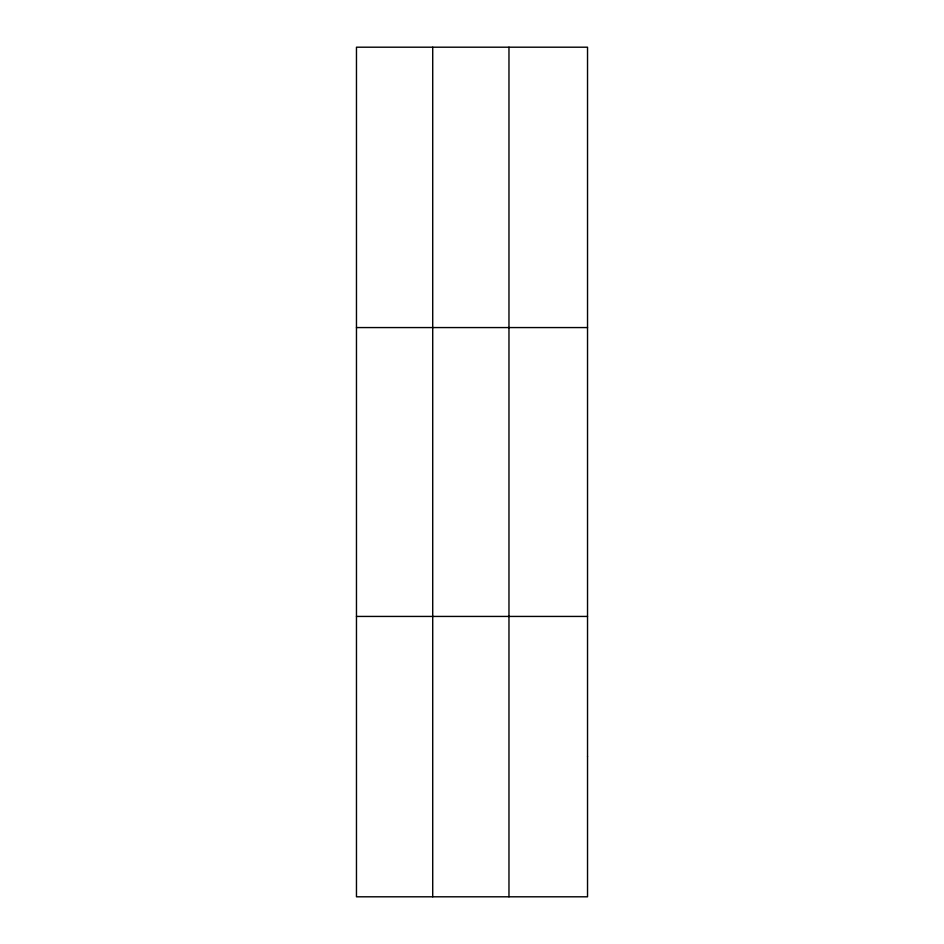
<?xml version="1.0" encoding="UTF-8"?>
<svg xmlns="http://www.w3.org/2000/svg" width="944" height="944" viewBox="0 0 944 944"><rect width="100%" height="100%" fill="white"/><g stroke="black" fill="none" stroke-linecap="round" stroke-linejoin="round"><path stroke-width="1.42" d="M432.718 47.2L432.718 896.8M508.969 47.2L508.969 896.8M356.466 327.568L587.534 327.568M356.466 616.432L587.534 616.432M587.534 756.616L587.534 896.8L356.466 896.8L356.466 47.2L587.534 47.2L587.534 756.616"/></g></svg>
